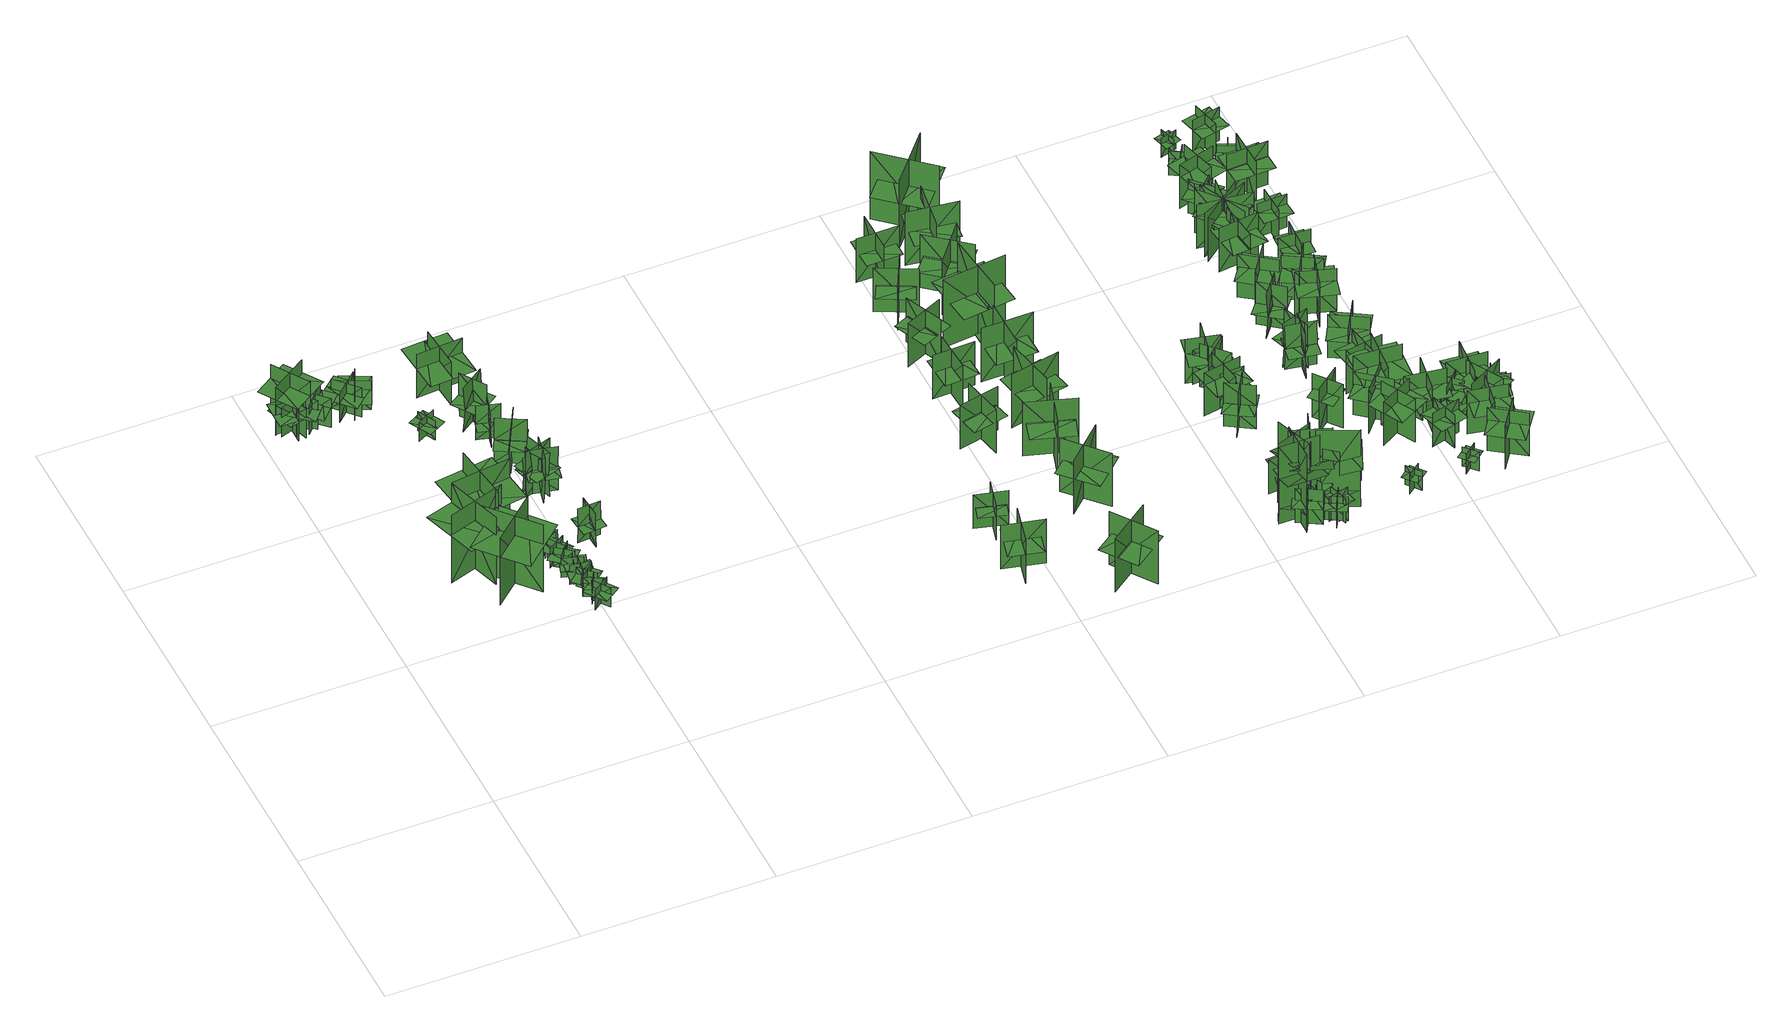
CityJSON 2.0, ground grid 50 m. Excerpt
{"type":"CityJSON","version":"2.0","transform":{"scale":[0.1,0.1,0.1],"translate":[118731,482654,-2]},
"CityObjects":{
"tree1":{"type":"SolitaryVegetationObject","geometry":[{"type":"MultiSurface","lod":"1","boundaries":[[[0,1,2]],[[0,2,3]],[[4,5,6]],[[4,6,7]],[[8,9,10]],[[8,10,11]],[[8,11,12]],[[8,12,13]]]}]},
"tree2":{"type":"SolitaryVegetationObject","geometry":[{"type":"MultiSurface","lod":"1","boundaries":[[[14,15,16]],[[14,16,17]],[[18,19,20]],[[18,20,21]],[[22,23,24]],[[22,24,25]],[[22,25,26]],[[22,26,27]]]}]},
"tree3":{"type":"SolitaryVegetationObject","geometry":[{"type":"MultiSurface","lod":"1","boundaries":[[[28,29,30]],[[28,30,31]],[[32,33,34]],[[32,34,35]],[[36,37,38]],[[36,38,39]],[[36,39,40]],[[36,40,41]]]}]},
"tree4":{"type":"SolitaryVegetationObject","geometry":[{"type":"MultiSurface","lod":"1","boundaries":[[[42,43,44]],[[42,44,45]],[[46,47,48]],[[46,48,49]],[[50,51,52]],[[50,52,53]],[[50,53,54]],[[50,54,55]]]}]},
"tree5":{"type":"SolitaryVegetationObject","geometry":[{"type":"MultiSurface","lod":"1","boundaries":[[[56,57,58]],[[56,58,59]],[[60,61,62]],[[60,62,63]],[[64,65,66]],[[64,66,67]],[[64,67,68]],[[64,68,69]]]}]},
"tree6":{"type":"SolitaryVegetationObject","geometry":[{"type":"MultiSurface","lod":"1","boundaries":[[[70,71,72]],[[70,72,73]],[[74,75,76]],[[74,76,77]],[[78,79,80]],[[78,80,81]],[[78,81,82]],[[78,82,83]]]}]},
"tree7":{"type":"SolitaryVegetationObject","geometry":[{"type":"MultiSurface","lod":"1","boundaries":[[[84,85,86]],[[84,86,87]],[[88,89,90]],[[88,90,91]],[[92,93,94]],[[92,94,95]],[[92,95,96]],[[92,96,97]]]}]},
"tree8":{"type":"SolitaryVegetationObject","geometry":[{"type":"MultiSurface","lod":"1","boundaries":[[[98,99,100]],[[98,100,101]],[[102,103,104]],[[102,104,105]],[[106,107,108]],[[106,108,109]],[[106,109,110]],[[106,110,111]]]}]},
"tree9":{"type":"SolitaryVegetationObject","geometry":[{"type":"MultiSurface","lod":"1","boundaries":[[[112,113,114]],[[112,114,115]],[[116,117,118]],[[116,118,119]],[[120,121,122]],[[120,122,123]],[[120,123,124]],[[120,124,125]]]}]},
"tree10":{"type":"SolitaryVegetationObject","geometry":[{"type":"MultiSurface","lod":"1","boundaries":[[[126,127,128]],[[126,128,129]],[[130,131,132]],[[130,132,133]],[[134,135,136]],[[134,136,137]],[[134,137,138]],[[134,138,139]]]}]},
"tree11":{"type":"SolitaryVegetationObject","geometry":[{"type":"MultiSurface","lod":"1","boundaries":[[[140,141,142]],[[140,142,143]],[[144,145,146]],[[144,146,147]],[[148,149,150]],[[148,150,151]],[[148,151,152]],[[148,152,153]]]}]},
"tree12":{"type":"SolitaryVegetationObject","geometry":[{"type":"MultiSurface","lod":"1","boundaries":[[[154,155,156]],[[154,156,157]],[[158,159,160]],[[158,160,161]],[[162,163,164]],[[162,164,165]],[[162,165,166]],[[162,166,167]]]}]},
"tree13":{"type":"SolitaryVegetationObject","geometry":[{"type":"MultiSurface","lod":"1","boundaries":[[[168,169,170]],[[168,170,171]],[[172,173,174]],[[172,174,175]],[[176,177,178]],[[176,178,179]],[[176,179,180]],[[176,180,181]]]}]},
"tree14":{"type":"SolitaryVegetationObject","geometry":[{"type":"MultiSurface","lod":"1","boundaries":[[[182,183,184]],[[182,184,185]],[[186,187,188]],[[186,188,189]],[[190,191,192]],[[190,192,193]],[[190,193,194]],[[190,194,195]]]}]},
"tree15":{"type":"SolitaryVegetationObject","geometry":[{"type":"MultiSurface","lod":"1","boundaries":[[[196,197,198]],[[196,198,199]],[[200,201,202]],[[200,202,203]],[[204,205,206]],[[204,206,207]],[[204,207,208]],[[204,208,209]]]}]},
"tree16":{"type":"SolitaryVegetationObject","geometry":[{"type":"MultiSurface","lod":"1","boundaries":[[[210,211,212]],[[210,212,213]],[[214,215,216]],[[214,216,217]],[[218,219,220]],[[218,220,221]],[[218,221,222]],[[218,222,223]]]}]},
"tree17":{"type":"SolitaryVegetationObject","geometry":[{"type":"MultiSurface","lod":"1","boundaries":[[[224,225,226]],[[224,226,227]],[[228,229,230]],[[228,230,231]],[[232,233,234]],[[232,234,235]],[[232,235,236]],[[232,236,237]]]}]},
"tree18":{"type":"SolitaryVegetationObject","geometry":[{"type":"MultiSurface","lod":"1","boundaries":[[[238,239,240]],[[238,240,241]],[[242,243,244]],[[242,244,245]],[[246,247,248]],[[246,248,249]],[[246,249,250]],[[246,250,251]]]}]},
"tree19":{"type":"SolitaryVegetationObject","geometry":[{"type":"MultiSurface","lod":"1","boundaries":[[[252,253,254]],[[252,254,255]],[[256,257,258]],[[256,258,259]],[[260,261,262]],[[260,262,263]],[[260,263,264]],[[260,264,265]]]}]},
"tree20":{"type":"SolitaryVegetationObject","geometry":[{"type":"MultiSurface","lod":"1","boundaries":[[[266,267,268]],[[266,268,269]],[[270,271,272]],[[270,272,273]],[[274,275,271]],[[274,271,270]],[[276,277,267]],[[276,267,266]],[[266,267,278]],[[266,278,279]],[[266,280,281]],[[266,281,267]]]}]},
"tree21":{"type":"SolitaryVegetationObject","geometry":[{"type":"MultiSurface","lod":"1","boundaries":[[[282,283,284]],[[282,284,285]],[[286,287,288]],[[286,288,289]],[[290,291,287]],[[290,287,286]],[[292,293,283]],[[292,283,282]],[[282,283,294]],[[282,294,295]],[[282,296,297]],[[282,297,283]]]}]},
"tree22":{"type":"SolitaryVegetationObject","geometry":[{"type":"MultiSurface","lod":"1","boundaries":[[[298,299,300]],[[298,300,301]],[[302,303,304]],[[302,304,305]],[[306,307,303]],[[306,303,302]],[[308,309,299]],[[308,299,298]],[[298,299,310]],[[298,310,311]],[[298,312,313]],[[298,313,299]]]}]},
"tree23":{"type":"SolitaryVegetationObject","geometry":[{"type":"MultiSurface","lod":"1","boundaries":[[[314,315,316]],[[314,316,317]],[[318,319,320]],[[318,320,321]],[[322,323,319]],[[322,319,318]],[[324,325,315]],[[324,315,314]],[[314,315,326]],[[314,326,327]],[[314,328,329]],[[314,329,315]]]}]},
"tree24":{"type":"SolitaryVegetationObject","geometry":[{"type":"MultiSurface","lod":"1","boundaries":[[[330,331,332]],[[330,332,333]],[[334,335,336]],[[334,336,337]],[[338,339,335]],[[338,335,334]],[[340,341,331]],[[340,331,330]],[[330,331,342]],[[330,342,343]],[[330,344,345]],[[330,345,331]]]}]},
"tree25":{"type":"SolitaryVegetationObject","geometry":[{"type":"MultiSurface","lod":"1","boundaries":[[[346,347,348]],[[346,348,349]],[[350,351,352]],[[350,352,353]],[[354,355,351]],[[354,351,350]],[[356,357,347]],[[356,347,346]],[[346,347,358]],[[346,358,359]],[[346,360,361]],[[346,361,347]]]}]},
"tree26":{"type":"SolitaryVegetationObject","geometry":[{"type":"MultiSurface","lod":"1","boundaries":[[[362,363,364]],[[362,364,365]],[[366,367,368]],[[366,368,369]],[[370,371,367]],[[370,367,366]],[[372,373,363]],[[372,363,362]],[[362,363,374]],[[362,374,375]],[[362,376,377]],[[362,377,363]]]}]},
"tree27":{"type":"SolitaryVegetationObject","geometry":[{"type":"MultiSurface","lod":"1","boundaries":[[[378,379,380]],[[378,380,381]],[[382,383,384]],[[382,384,385]],[[386,387,388]],[[386,388,389]],[[386,389,390]],[[386,390,391]]]}]},
"tree28":{"type":"SolitaryVegetationObject","geometry":[{"type":"MultiSurface","lod":"1","boundaries":[[[392,393,394]],[[392,394,395]],[[396,397,398]],[[396,398,399]],[[400,401,402]],[[400,402,403]],[[400,404,405]],[[400,405,401]]]}]},
"tree29":{"type":"SolitaryVegetationObject","geometry":[{"type":"MultiSurface","lod":"1","boundaries":[[[406,407,408]],[[406,408,409]],[[410,411,412]],[[410,412,413]],[[414,415,416]],[[414,416,417]],[[414,418,419]],[[414,419,415]]]}]},
"tree30":{"type":"SolitaryVegetationObject","geometry":[{"type":"MultiSurface","lod":"1","boundaries":[[[420,421,422]],[[420,422,423]],[[424,425,426]],[[424,426,427]],[[428,429,430]],[[428,430,431]],[[428,432,433]],[[428,433,429]]]}]},
"tree31":{"type":"SolitaryVegetationObject","geometry":[{"type":"MultiSurface","lod":"1","boundaries":[[[434,435,436]],[[434,436,437]],[[438,439,440]],[[438,440,441]],[[442,443,444]],[[442,444,445]],[[442,446,447]],[[442,447,443]]]}]},
"tree32":{"type":"SolitaryVegetationObject","geometry":[{"type":"MultiSurface","lod":"1","boundaries":[[[448,449,450]],[[448,450,451]],[[452,453,454]],[[452,454,455]],[[456,457,458]],[[456,458,459]],[[456,460,461]],[[456,461,457]]]}]},
"tree33":{"type":"SolitaryVegetationObject","geometry":[{"type":"MultiSurface","lod":"1","boundaries":[[[462,463,464]],[[462,464,465]],[[466,467,468]],[[466,468,469]],[[470,471,472]],[[470,472,473]],[[470,474,475]],[[470,475,471]]]}]},
"tree34":{"type":"SolitaryVegetationObject","geometry":[{"type":"MultiSurface","lod":"1","boundaries":[[[476,477,478]],[[476,478,479]],[[480,481,482]],[[480,482,483]],[[484,485,486]],[[484,486,487]],[[484,488,489]],[[484,489,485]]]}]},
"tree35":{"type":"SolitaryVegetationObject","geometry":[{"type":"MultiSurface","lod":"1","boundaries":[[[490,491,492]],[[490,492,493]],[[494,495,496]],[[494,496,497]],[[498,499,500]],[[498,500,501]],[[498,502,503]],[[498,503,499]]]}]},
"tree36":{"type":"SolitaryVegetationObject","geometry":[{"type":"MultiSurface","lod":"1","boundaries":[[[504,505,506]],[[504,506,507]],[[508,509,510]],[[508,510,511]],[[512,513,514]],[[512,514,515]],[[512,516,517]],[[512,517,513]]]}]},
"tree37":{"type":"SolitaryVegetationObject","geometry":[{"type":"MultiSurface","lod":"1","boundaries":[[[518,519,520]],[[518,520,521]],[[522,523,524]],[[522,524,525]],[[526,527,528]],[[526,528,529]],[[526,530,531]],[[526,531,527]]]}]},
"tree38":{"type":"SolitaryVegetationObject","geometry":[{"type":"MultiSurface","lod":"1","boundaries":[[[532,533,534]],[[532,534,535]],[[536,537,538]],[[536,538,539]],[[540,541,542]],[[540,542,543]],[[540,544,545]],[[540,545,541]]]}]},
"tree39":{"type":"SolitaryVegetationObject","geometry":[{"type":"MultiSurface","lod":"1","boundaries":[[[546,547,548]],[[546,548,549]],[[550,551,552]],[[550,552,553]],[[554,555,556]],[[554,556,557]],[[554,558,559]],[[554,559,555]]]}]},
"tree40":{"type":"SolitaryVegetationObject","geometry":[{"type":"MultiSurface","lod":"1","boundaries":[[[560,561,562]],[[560,562,563]],[[564,565,566]],[[564,566,567]],[[568,569,570]],[[568,570,571]],[[568,572,573]],[[568,573,569]]]}]},
"tree41":{"type":"SolitaryVegetationObject","geometry":[{"type":"MultiSurface","lod":"1","boundaries":[[[574,575,576]],[[574,576,577]],[[578,579,580]],[[578,580,581]],[[582,583,584]],[[582,584,585]],[[582,586,587]],[[582,587,583]]]}]},
"tree42":{"type":"SolitaryVegetationObject","geometry":[{"type":"MultiSurface","lod":"1","boundaries":[[[588,589,590]],[[588,590,591]],[[592,593,594]],[[592,594,595]],[[596,597,598]],[[596,598,599]],[[596,600,601]],[[596,601,597]]]}]},
"tree43":{"type":"SolitaryVegetationObject","geometry":[{"type":"MultiSurface","lod":"1","boundaries":[[[602,603,604]],[[602,604,605]],[[606,607,608]],[[606,608,609]],[[610,611,612]],[[610,612,613]],[[610,614,615]],[[610,615,611]]]}]},
"tree44":{"type":"SolitaryVegetationObject","geometry":[{"type":"MultiSurface","lod":"1","boundaries":[[[616,617,618]],[[616,618,619]],[[620,621,622]],[[620,622,623]],[[624,625,621]],[[624,621,620]],[[626,627,617]],[[626,617,616]],[[628,629,630]],[[628,630,631]],[[632,633,634]],[[632,634,635]]]}]},
"tree45":{"type":"SolitaryVegetationObject","geometry":[{"type":"MultiSurface","lod":"1","boundaries":[[[636,637,638]],[[636,638,639]],[[640,641,642]],[[640,642,643]],[[644,645,646]],[[644,646,647]],[[644,648,649]],[[644,649,645]]]}]},
"tree46":{"type":"SolitaryVegetationObject","geometry":[{"type":"MultiSurface","lod":"1","boundaries":[[[650,651,652]],[[650,652,653]],[[654,655,656]],[[654,656,657]],[[658,659,655]],[[658,655,654]],[[660,661,651]],[[660,651,650]],[[662,663,664]],[[662,664,665]],[[666,667,668]],[[666,668,669]]]}]},
"tree47":{"type":"SolitaryVegetationObject","geometry":[{"type":"MultiSurface","lod":"1","boundaries":[[[670,671,672]],[[670,672,673]],[[674,675,676]],[[674,676,677]],[[678,679,680]],[[678,680,681]],[[678,681,682]],[[678,682,683]]]}]},
"tree48":{"type":"SolitaryVegetationObject","geometry":[{"type":"MultiSurface","lod":"1","boundaries":[[[684,685,686]],[[684,686,687]],[[688,689,690]],[[688,690,691]],[[692,693,689]],[[692,689,688]],[[694,695,685]],[[694,685,684]],[[696,697,698]],[[696,698,699]],[[700,701,702]],[[700,702,703]]]}]},
"tree49":{"type":"SolitaryVegetationObject","geometry":[{"type":"MultiSurface","lod":"1","boundaries":[[[704,705,706]],[[704,706,707]],[[708,709,710]],[[708,710,711]],[[712,713,714]],[[712,714,715]],[[712,715,716]],[[712,716,717]]]}]},
"tree50":{"type":"SolitaryVegetationObject","geometry":[{"type":"MultiSurface","lod":"1","boundaries":[[[718,719,720]],[[718,720,721]],[[722,723,724]],[[722,724,725]],[[726,727,728]],[[726,728,729]],[[726,729,730]],[[726,730,731]]]}]},
"tree51":{"type":"SolitaryVegetationObject","geometry":[{"type":"MultiSurface","lod":"1","boundaries":[[[732,733,734]],[[732,734,735]],[[736,737,738]],[[736,738,739]],[[740,741,742]],[[740,742,743]],[[740,743,744]],[[740,744,745]]]}]},
"tree52":{"type":"SolitaryVegetationObject","geometry":[{"type":"MultiSurface","lod":"1","boundaries":[[[746,747,748]],[[746,748,749]],[[750,751,752]],[[750,752,753]],[[754,755,756]],[[754,756,757]],[[754,757,758]],[[754,758,759]]]}]},
"tree53":{"type":"SolitaryVegetationObject","geometry":[{"type":"MultiSurface","lod":"1","boundaries":[[[760,761,762]],[[760,762,763]],[[764,765,766]],[[764,766,767]],[[768,769,770]],[[768,770,771]],[[768,771,772]],[[768,772,773]]]}]},
"tree54":{"type":"SolitaryVegetationObject","geometry":[{"type":"MultiSurface","lod":"1","boundaries":[[[774,775,776]],[[774,776,777]],[[778,779,780]],[[778,780,781]],[[782,783,784]],[[782,784,785]],[[782,785,786]],[[782,786,787]]]}]},
"tree55":{"type":"SolitaryVegetationObject","geometry":[{"type":"MultiSurface","lod":"1","boundaries":[[[788,789,790]],[[788,790,791]],[[792,793,794]],[[792,794,795]],[[796,797,793]],[[796,793,792]],[[798,799,789]],[[798,789,788]],[[788,789,800]],[[788,800,801]],[[788,802,803]],[[788,803,789]]]}]},
"tree56":{"type":"SolitaryVegetationObject","geometry":[{"type":"MultiSurface","lod":"1","boundaries":[[[804,805,806]],[[804,806,807]],[[808,809,810]],[[808,810,811]],[[812,813,814]],[[812,814,815]],[[812,816,817]],[[812,817,813]]]}]},
"tree57":{"type":"SolitaryVegetationObject","geometry":[{"type":"MultiSurface","lod":"1","boundaries":[[[818,819,820]],[[818,820,821]],[[822,823,824]],[[822,824,825]],[[826,827,823]],[[826,823,822]],[[828,829,819]],[[828,819,818]],[[830,831,832]],[[830,832,833]],[[834,835,836]],[[834,836,837]]]}]},
"tree58":{"type":"SolitaryVegetationObject","geometry":[{"type":"MultiSurface","lod":"1","boundaries":[[[838,839,840]],[[838,840,841]],[[842,843,844]],[[842,844,845]],[[846,847,848]],[[846,848,849]],[[846,849,850]],[[846,850,851]]]}]},
"tree59":{"type":"SolitaryVegetationObject","geometry":[{"type":"MultiSurface","lod":"1","boundaries":[[[852,853,854]],[[852,854,855]],[[856,857,858]],[[856,858,859]],[[860,861,862]],[[860,862,863]],[[860,863,864]],[[860,864,865]]]}]},
"tree60":{"type":"SolitaryVegetationObject","geometry":[{"type":"MultiSurface","lod":"1","boundaries":[[[866,867,868]],[[866,868,869]],[[870,871,872]],[[870,872,873]],[[874,875,876]],[[874,876,877]],[[874,877,878]],[[874,878,879]]]}]},
"tree61":{"type":"SolitaryVegetationObject","geometry":[{"type":"MultiSurface","lod":"1","boundaries":[[[880,881,882]],[[880,882,883]],[[884,885,886]],[[884,886,887]],[[888,889,890]],[[888,890,891]],[[888,892,893]],[[888,893,889]]]}]},
"tree62":{"type":"SolitaryVegetationObject","geometry":[{"type":"MultiSurface","lod":"1","boundaries":[[[894,895,896]],[[894,896,897]],[[898,899,900]],[[898,900,901]],[[902,903,904]],[[902,904,905]],[[902,906,907]],[[902,907,903]]]}]},
"tree63":{"type":"SolitaryVegetationObject","geometry":[{"type":"MultiSurface","lod":"1","boundaries":[[[908,909,910]],[[908,910,911]],[[912,913,914]],[[912,914,915]],[[916,917,918]],[[916,918,919]],[[916,919,920]],[[916,920,921]]]}]},
"tree64":{"type":"SolitaryVegetationObject","geometry":[{"type":"MultiSurface","lod":"1","boundaries":[[[922,923,924]],[[922,924,925]],[[926,927,928]],[[926,928,929]],[[930,931,932]],[[930,932,933]],[[930,933,934]],[[930,934,935]]]}]},
"tree65":{"type":"SolitaryVegetationObject","geometry":[{"type":"MultiSurface","lod":"1","boundaries":[[[936,937,938]],[[936,938,939]],[[940,941,942]],[[940,942,943]],[[944,945,946]],[[944,946,947]],[[944,947,948]],[[944,948,949]]]}]},
"tree66":{"type":"SolitaryVegetationObject","geometry":[{"type":"MultiSurface","lod":"1","boundaries":[[[950,951,952]],[[950,952,953]],[[954,955,956]],[[954,956,957]],[[958,959,955]],[[958,955,954]],[[960,961,951]],[[960,951,950]],[[950,951,962]],[[950,962,963]],[[950,964,965]],[[950,965,951]]]}]},
"tree67":{"type":"SolitaryVegetationObject","geometry":[{"type":"MultiSurface","lod":"1","boundaries":[[[966,967,968]],[[966,968,969]],[[970,971,972]],[[970,972,973]],[[974,975,971]],[[974,971,970]],[[976,977,967]],[[976,967,966]],[[966,967,978]],[[966,978,979]],[[966,980,981]],[[966,981,967]]]}]},
"tree68":{"type":"SolitaryVegetationObject","geometry":[{"type":"MultiSurface","lod":"1","boundaries":[[[982,983,984]],[[982,984,985]],[[986,987,988]],[[986,988,989]],[[990,991,992]],[[990,992,993]],[[990,993,994]],[[990,994,995]]]}]},
"tree69":{"type":"SolitaryVegetationObject","geometry":[{"type":"MultiSurface","lod":"1","boundaries":[[[996,997,998]],[[996,998,999]],[[1000,1001,1002]],[[1000,1002,1003]],[[1004,1005,1006]],[[1004,1006,1007]],[[1004,1007,1008]],[[1004,1008,1009]]]}]},
"tree70":{"type":"SolitaryVegetationObject","geometry":[{"type":"MultiSurface","lod":"1","boundaries":[[[1010,1011,1012]],[[1010,1012,1013]],[[1014,1015,1016]],[[1014,1016,1017]],[[1018,1019,1015]],[[1018,1015,1014]],[[1020,1021,1011]],[[1020,1011,1010]],[[1010,1011,1022]],[[1010,1022,1023]],[[1010,1024,1025]],[[1010,1025,1011]]]}]},
"tree71":{"type":"SolitaryVegetationObject","geometry":[{"type":"MultiSurface","lod":"1","boundaries":[[[1026,1027,1028]],[[1026,1028,1029]],[[1030,1031,1032]],[[1030,1032,1033]],[[1034,1035,1036]],[[1034,1036,1037]],[[1034,1037,1038]],[[1034,1038,1039]]]}]},
"tree72":{"type":"SolitaryVegetationObject","geometry":[{"type":"MultiSurface","lod":"1","boundaries":[[[1040,1041,1042]],[[1040,1042,1043]],[[1044,1045,1046]],[[1044,1046,1047]],[[1048,1049,1050]],[[1048,1050,1051]],[[1048,1051,1052]],[[1048,1052,1053]]]}]},
"tree73":{"type":"SolitaryVegetationObject","geometry":[{"type":"MultiSurface","lod":"1","boundaries":[[[1054,1055,1056]],[[1054,1056,1057]],[[1058,1059,1060]],[[1058,1060,1061]],[[1062,1063,1064]],[[1062,1064,1065]],[[1062,1065,1066]],[[1062,1066,1067]]]}]},
"tree74":{"type":"SolitaryVegetationObject","geometry":[{"type":"MultiSurface","lod":"1","boundaries":[[[1068,1069,1070]],[[1068,1070,1071]],[[1072,1073,1074]],[[1072,1074,1075]],[[1076,1077,1078]],[[1076,1078,1079]],[[1076,1079,1080]],[[1076,1080,1081]]]}]},
"tree75":{"type":"SolitaryVegetationObject","geometry":[{"type":"MultiSurface","lod":"1","boundaries":[[[1082,1083,1084]],[[1082,1084,1085]],[[1086,1087,1088]],[[1086,1088,1089]],[[1090,1091,1092]],[[1090,1092,1093]],[[1090,1093,1094]],[[1090,1094,1095]]]}]},
"tree76":{"type":"SolitaryVegetationObject","geometry":[{"type":"MultiSurface","lod":"1","boundaries":[[[1096,1097,1098]],[[1096,1098,1099]],[[1100,1101,1102]],[[1100,1102,1103]],[[1104,1105,1106]],[[1104,1106,1107]],[[1104,1105,1108]],[[1104,1108,1109]]]}]},
"tree77":{"type":"SolitaryVegetationObject","geometry":[{"type":"MultiSurface","lod":"1","boundaries":[[[1110,1111,1112]],[[1110,1112,1113]],[[1114,1115,1116]],[[1114,1116,1117]],[[1118,1119,1120]],[[1118,1120,1121]],[[1118,1121,1122]],[[1118,1122,1123]]]}]},
"tree78":{"type":"SolitaryVegetationObject","geometry":[{"type":"MultiSurface","lod":"1","boundaries":[[[1124,1125,1126]],[[1124,1126,1127]],[[1128,1129,1130]],[[1128,1130,1131]],[[1132,1133,1134]],[[1132,1134,1135]],[[1132,1133,1136]],[[1132,1136,1137]]]}]},
"tree79":{"type":"SolitaryVegetationObject","geometry":[{"type":"MultiSurface","lod":"1","boundaries":[[[1138,1139,1140]],[[1138,1140,1141]],[[1142,1143,1144]],[[1142,1144,1145]],[[1146,1147,1148]],[[1146,1148,1149]],[[1146,1147,1150]],[[1146,1150,1151]]]}]},
"tree80":{"type":"SolitaryVegetationObject","geometry":[{"type":"MultiSurface","lod":"1","boundaries":[[[1152,1153,1154]],[[1152,1154,1155]],[[1156,1157,1158]],[[1156,1158,1159]],[[1160,1161,1162]],[[1160,1162,1163]],[[1160,1163,1164]],[[1160,1164,1165]]]}]},
"tree81":{"type":"SolitaryVegetationObject","geometry":[{"type":"MultiSurface","lod":"1","boundaries":[[[1166,1167,1168]],[[1166,1168,1169]],[[1170,1171,1172]],[[1170,1172,1173]],[[1174,1175,1176]],[[1174,1176,1177]],[[1174,1177,1178]],[[1174,1178,1179]]]}]},
"tree82":{"type":"SolitaryVegetationObject","geometry":[{"type":"MultiSurface","lod":"1","boundaries":[[[1180,1181,1182]],[[1180,1182,1183]],[[1184,1185,1186]],[[1184,1186,1187]],[[1188,1189,1190]],[[1188,1190,1191]],[[1188,1191,1192]],[[1188,1192,1193]]]}]},
"tree83":{"type":"SolitaryVegetationObject","geometry":[{"type":"MultiSurface","lod":"1","boundaries":[[[1194,1195,1196]],[[1194,1196,1197]],[[1198,1199,1200]],[[1198,1200,1201]],[[1202,1203,1204]],[[1202,1204,1205]],[[1202,1205,1206]],[[1202,1206,1207]]]}]},
"tree84":{"type":"SolitaryVegetationObject","geometry":[{"type":"MultiSurface","lod":"1","boundaries":[[[1208,1209,1210]],[[1208,1210,1211]],[[1212,1213,1214]],[[1212,1214,1215]],[[1216,1217,1218]],[[1216,1218,1219]],[[1216,1219,1220]],[[1216,1220,1221]]]}]},
"tree85":{"type":"SolitaryVegetationObject","geometry":[{"type":"MultiSurface","lod":"1","boundaries":[[[1222,1223,1224]],[[1222,1224,1225]],[[1226,1227,1228]],[[1226,1228,1229]],[[1230,1231,1232]],[[1230,1232,1233]],[[1230,1233,1234]],[[1230,1234,1235]]]}]},
"tree86":{"type":"SolitaryVegetationObject","geometry":[{"type":"MultiSurface","lod":"1","boundaries":[[[1236,1237,1238]],[[1236,1238,1239]],[[1240,1241,1242]],[[1240,1242,1243]],[[1244,1245,1246]],[[1244,1246,1247]],[[1244,1247,1248]],[[1244,1248,1249]]]}]},
"tree87":{"type":"SolitaryVegetationObject","geometry":[{"type":"MultiSurface","lod":"1","boundaries":[[[1250,1251,1252]],[[1250,1252,1253]],[[1254,1255,1256]],[[1254,1256,1257]],[[1258,1259,1260]],[[1258,1260,1261]],[[1258,1262,1263]],[[1258,1263,1259]]]}]},
"tree88":{"type":"SolitaryVegetationObject","geometry":[{"type":"MultiSurface","lod":"1","boundaries":[[[1264,1265,1266]],[[1264,1266,1267]],[[1268,1269,1270]],[[1268,1270,1271]],[[1272,1273,1274]],[[1272,1274,1275]],[[1272,1275,1276]],[[1272,1276,1277]]]}]},
"tree89":{"type":"SolitaryVegetationObject","geometry":[{"type":"MultiSurface","lod":"1","boundaries":[[[1278,1279,1280]],[[1278,1280,1281]],[[1282,1283,1284]],[[1282,1284,1285]],[[1286,1287,1288]],[[1286,1288,1289]],[[1286,1289,1290]],[[1286,1290,1291]]]}]},
"tree90":{"type":"SolitaryVegetationObject","geometry":[{"type":"MultiSurface","lod":"1","boundaries":[[[1292,1293,1294]],[[1292,1294,1295]],[[1296,1297,1298]],[[1296,1298,1299]],[[1300,1301,1302]],[[1300,1302,1303]],[[1300,1303,1304]],[[1300,1304,1305]]]}]},
"tree91":{"type":"SolitaryVegetationObject","geometry":[{"type":"MultiSurface","lod":"1","boundaries":[[[1306,1307,1308]],[[1306,1308,1309]],[[1310,1311,1312]],[[1310,1312,1313]],[[1314,1315,1316]],[[1314,1316,1317]],[[1314,1317,1318]],[[1314,1318,1319]]]}]},
"tree92":{"type":"SolitaryVegetationObject","geometry":[{"type":"MultiSurface","lod":"1","boundaries":[[[1320,1321,1322]],[[1320,1322,1323]],[[1324,1325,1326]],[[1324,1326,1327]],[[1328,1329,1330]],[[1328,1330,1331]],[[1328,1331,1332]],[[1328,1332,1333]]]}]},
"tree93":{"type":"SolitaryVegetationObject","geometry":[{"type":"MultiSurface","lod":"1","boundaries":[[[1334,1335,1336]],[[1334,1336,1337]],[[1338,1339,1340]],[[1338,1340,1341]],[[1342,1343,1344]],[[1342,1344,1345]],[[1342,1343,1346]],[[1342,1346,1347]]]}]},
"tree94":{"type":"SolitaryVegetationObject","geometry":[{"type":"MultiSurface","lod":"1","boundaries":[[[1348,1349,1350]],[[1348,1350,1351]],[[1352,1353,1354]],[[1352,1354,1355]],[[1356,1357,1358]],[[1356,1358,1359]],[[1356,1357,1360]],[[1356,1360,1361]]]}]},
"tree95":{"type":"SolitaryVegetationObject","geometry":[{"type":"MultiSurface","lod":"1","boundaries":[[[1362,1363,1364]],[[1362,1364,1365]],[[1366,1367,1368]],[[1366,1368,1369]],[[1370,1371,1372]],[[1370,1372,1373]],[[1370,1374,1375]],[[1370,1375,1371]]]}]},
"tree96":{"type":"SolitaryVegetationObject","geometry":[{"type":"MultiSurface","lod":"1","boundaries":[[[1376,1377,1378]],[[1376,1378,1379]],[[1380,1381,1382]],[[1380,1382,1383]],[[1384,1385,1386]],[[1384,1386,1387]],[[1384,1387,1388]],[[1384,1388,1389]]]}]},
"tree97":{"type":"SolitaryVegetationObject","geometry":[{"type":"MultiSurface","lod":"1","boundaries":[[[1390,1391,1392]],[[1390,1392,1393]],[[1394,1395,1396]],[[1394,1396,1397]],[[1398,1399,1400]],[[1398,1400,1401]],[[1398,1401,1402]],[[1398,1402,1403]]]}]},
"tree98":{"type":"SolitaryVegetationObject","geometry":[{"type":"MultiSurface","lod":"1","boundaries":[[[1404,1405,1406]],[[1404,1406,1407]],[[1408,1409,1410]],[[1408,1410,1411]],[[1412,1413,1414]],[[1412,1414,1415]],[[1412,1413,1416]],[[1412,1416,1417]]]}]},
"tree99":{"type":"SolitaryVegetationObject","geometry":[{"type":"MultiSurface","lod":"1","boundaries":[[[1418,1419,1420]],[[1418,1420,1421]],[[1422,1423,1424]],[[1422,1424,1425]],[[1426,1427,1428]],[[1426,1428,1429]],[[1426,1427,1430]],[[1426,1430,1431]]]}]},
"tree100":{"type":"SolitaryVegetationObject","geometry":[{"type":"MultiSurface","lod":"1","boundaries":[[[1432,1433,1434]],[[1432,1434,1435]],[[1436,1437,1438]],[[1436,1438,1439]],[[1440,1441,1442]],[[1440,1442,1443]],[[1440,1443,1444]],[[1440,1444,1445]]]}]},
"tree101":{"type":"SolitaryVegetationObject","geometry":[{"type":"MultiSurface","lod":"1","boundaries":[[[1446,1447,1448]],[[1446,1448,1449]],[[1450,1451,1452]],[[1450,1452,1453]],[[1454,1455,1456]],[[1454,1456,1457]],[[1454,1457,1458]],[[1454,1458,1459]]]}]}
},
"vertices":[
[76,1364,22],[76,1364,115],[75,1284,115],[75,1284,22],[113,1325,22],[113,1325,115],[36,1326,115],[36,1326,22],[125,1324,85],[126,1364,85],[30,1367,85],[29,1327,85],[28,1286,85],[124,1284,85],
[69,1362,23],[69,1362,116],[95,1286,116],[95,1286,23],[117,1337,23],[117,1337,116],[44,1312,116],[44,1312,23],[129,1341,85],[116,1379,85],[24,1348,85],[37,1310,85],[50,1272,85],[141,1303,85],
[206,701,22],[354,750,22],[354,750,238],[206,701,238],[298,654,22],[250,801,22],[250,801,238],[298,654,238],[298,654,177],[372,678,177],[323,826,177],[250,801,177],[176,777,177],[225,630,177],
[128,1387,19],[35,1326,19],[35,1326,173],[128,1387,173],[56,1402,19],[116,1310,19],[116,1310,173],[56,1402,173],[56,1402,129],[9,1372,129],[70,1279,129],[116,1310,129],[163,1340,129],[102,1433,129],
[75,1297,23],[75,1297,116],[128,1358,116],[128,1358,23],[73,1352,23],[73,1352,116],[131,1301,116],[131,1301,23],[64,1359,86],[37,1329,86],[110,1266,86],[136,1296,86],[163,1327,86],[90,1390,86],
[386,582,26],[284,698,26],[284,698,241],[386,582,241],[393,685,26],[277,582,26],[277,582,241],[393,685,241],[393,685,181],[342,743,181],[226,640,181],[277,582,181],[328,524,181],[444,627,181],
[105,1350,22],[105,1350,115],[163,1295,115],[163,1295,22],[159,1351,22],[159,1351,115],[106,1295,115],[106,1295,22],[167,1359,85],[138,1387,85],[72,1317,85],[101,1290,85],[130,1262,85],[196,1332,85],
[317,885,22],[338,731,22],[338,731,237],[317,885,237],[254,803,22],[408,824,22],[408,824,237],[254,803,237],[254,803,177],[265,726,177],[418,747,177],[408,824,177],[397,901,177],[243,879,177],
[187,1302,22],[187,1302,115],[246,1356,115],[246,1356,22],[190,1356,22],[190,1356,115],[242,1299,115],[242,1299,22],[182,1365,85],[152,1338,85],[217,1267,85],[247,1294,85],[277,1321,85],[212,1392,85],
[273,1313,21],[273,1313,114],[200,1346,114],[200,1346,21],[222,1295,21],[222,1295,114],[254,1365,114],[254,1365,21],[217,1284,84],[254,1267,84],[293,1355,84],[256,1372,84],[220,1388,84],[180,1300,84],
[471,475,29],[471,475,91],[515,506,91],[515,506,29],[478,510,29],[478,510,91],[508,468,91],[508,468,29],[474,517,71],[452,501,71],[489,449,71],[511,464,71],[533,480,71],[495,532,71],
[503,507,28],[464,528,28],[464,528,89],[503,507,89],[495,536,28],[474,497,28],[474,497,89],[495,536,89],[495,536,72],[476,546,72],[455,507,72],[474,497,72],[494,486,72],[515,525,72],
[500,527,29],[500,527,91],[464,566,91],[464,566,29],[464,529,29],[464,529,91],[502,564,91],[502,564,29],[458,524,71],[476,504,71],[523,547,71],[505,567,71],[488,587,71],[440,544,71],
[473,548,29],[473,548,91],[480,601,91],[480,601,29],[452,577,29],[452,577,91],[503,570,91],[503,570,29],[444,578,71],[440,551,71],[504,543,71],[507,570,71],[511,596,71],[447,604,71],
[477,624,28],[477,624,90],[462,573,90],[462,573,28],[494,592,28],[494,592,90],[444,607,90],[444,607,28],[501,590,70],[509,615,70],[448,634,70],[440,608,70],[432,583,70],[494,564,70],
[445,612,29],[445,612,91],[479,654,91],[479,654,29],[442,648,29],[442,648,91],[482,616,91],[482,616,29],[436,653,71],[419,633,71],[469,592,71],[486,613,71],[503,633,71],[453,674,71],
[433,647,29],[433,647,91],[478,676,91],[478,676,29],[441,682,29],[441,682,91],[470,639,91],[470,639,29],[437,689,71],[415,674,71],[450,621,71],[472,635,71],[495,650,71],[459,704,71],
[436,683,27],[436,683,89],[455,733,89],[455,733,27],[422,716,27],[422,716,89],[470,697,89],[470,697,27],[415,719,69],[405,694,69],[465,671,69],[474,696,69],[484,721,69],[424,744,69],
[375,1187,28],[375,1187,90],[328,1162,90],[328,1162,28],[364,1152,28],[364,1152,90],[340,1198,90],[340,1198,28],[368,1145,70],[391,1158,70],[361,1215,70],[337,1202,70],[314,1189,70],[344,1133,70],
[560,673,78],[555,732,78],[524,730,79],[529,671,79],[528,699,78],[587,704,78],[587,707,133],[528,703,133],[528,703,24],[587,707,24],[562,673,24],[558,733,24],[555,732,133],[560,673,133],[590,675,79],[585,735,79],
[515,882,84],[499,939,84],[470,931,85],[486,874,85],[479,902,84],[536,918,84],[535,921,139],[478,905,139],[478,905,30],[535,921,30],[518,883,30],[502,940,30],[499,939,139],[515,882,139],[544,890,85],[528,948,85],
[479,891,99],[551,915,99],[539,953,100],[466,928,100],[501,939,99],[526,866,99],[530,868,169],[506,940,169],[506,940,29],[530,868,29],[480,888,29],[552,912,29],[551,915,169],[479,891,169],[491,854,100],[563,878,100],
[528,928,99],[512,854,99],[551,846,100],[567,920,100],[558,885,99],[483,900,99],[482,896,169],[557,880,169],[557,880,29],[482,896,29],[525,929,29],[509,854,29],[512,854,169],[528,928,169],[490,936,100],[474,861,100],
[460,1029,99],[528,993,99],[546,1028,100],[479,1064,100],[511,1045,99],[475,978,99],[479,976,169],[515,1043,169],[515,1043,29],[479,976,29],[459,1026,29],[526,990,29],[528,993,169],[460,1029,169],[442,995,100],[510,959,100],
[470,1074,84],[486,1131,84],[456,1139,84],[440,1082,84],[449,1109,84],[506,1094,84],[507,1097,139],[450,1112,139],[450,1112,30],[507,1097,30],[473,1073,30],[488,1131,30],[486,1131,139],[470,1074,139],[499,1066,84],[515,1124,84],
[490,1138,99],[446,1201,99],[414,1178,100],[457,1115,100],[438,1146,99],[500,1190,99],[498,1194,169],[435,1150,169],[435,1150,29],[498,1194,29],[492,1140,29],[449,1203,29],[446,1201,169],[490,1138,169],[522,1160,100],[478,1223,100],
[383,1300,28],[383,1300,167],[503,1308,167],[503,1308,28],[438,1360,28],[438,1360,167],[446,1245,167],[446,1245,28],[437,1378,122],[377,1374,122],[387,1230,122],[447,1234,122],[507,1238,122],[497,1382,122],
[1453,262,19],[1429,157,19],[1429,157,160],[1453,262,160],[1395,226,19],[1395,226,160],[1501,202,160],[1501,202,19],[1455,255,106],[1434,163,106],[1477,153,106],[1498,245,106],[1411,265,106],[1390,173,106],
[1473,355,20],[1392,376,20],[1392,376,129],[1473,355,129],[1446,400,20],[1446,400,129],[1425,319,129],[1425,319,20],[1467,353,87],[1396,372,87],[1387,338,87],[1458,320,87],[1476,387,87],[1405,406,87],
[1715,126,17],[1608,48,17],[1608,48,188],[1715,126,188],[1633,139,17],[1633,139,188],[1711,32,188],[1711,32,17],[1711,117,122],[1618,49,122],[1650,6,122],[1743,74,122],[1679,162,122],[1585,94,122],
[1580,659,19],[1474,635,19],[1474,635,159],[1580,659,159],[1522,695,19],[1522,695,159],[1546,589,159],[1546,589,19],[1574,653,105],[1482,632,105],[1491,589,105],[1584,610,105],[1564,697,105],[1472,677,105],
[1530,866,18],[1535,758,18],[1535,758,158],[1530,866,158],[1485,816,18],[1485,816,158],[1593,820,158],[1593,820,18],[1535,859,104],[1539,765,104],[1583,767,104],[1579,861,104],[1489,857,104],[1493,763,104],
[1629,412,17],[1719,315,17],[1719,315,188],[1629,412,188],[1627,329,17],[1627,329,188],[1724,419,188],[1724,419,17],[1639,409,122],[1717,324,122],[1757,361,122],[1678,446,122],[1598,371,122],[1677,287,122],
[1551,919,19],[1507,1019,19],[1507,1019,159],[1551,919,159],[1575,983,19],[1575,983,159],[1476,939,159],[1476,939,19],[1544,924,105],[1506,1011,105],[1466,993,105],[1504,906,105],[1586,942,105],[1548,1029,105],
[1725,519,16],[1599,557,16],[1599,557,188],[1725,519,188],[1685,592,16],[1685,592,188],[1647,465,188],[1647,465,16],[1716,517,122],[1605,550,122],[1590,498,122],[1700,465,122],[1732,570,122],[1621,603,122],
[1575,1096,19],[1478,1143,19],[1478,1143,159],[1575,1096,159],[1553,1160,19],[1553,1160,159],[1505,1062,159],[1505,1062,19],[1567,1095,105],[1482,1136,105],[1463,1097,105],[1548,1055,105],[1587,1136,105],[1502,1177,105],
[1614,653,18],[1744,679,18],[1744,679,189],[1614,653,189],[1683,608,18],[1683,608,189],[1657,738,189],[1657,738,18],[1621,660,123],[1734,683,123],[1724,736,123],[1611,713,123],[1632,606,123],[1745,628,123],
[1482,1249,18],[1591,1249,18],[1591,1249,159],[1482,1249,159],[1531,1201,18],[1531,1201,159],[1530,1310,159],[1530,1310,18],[1489,1253,105],[1584,1254,105],[1583,1298,105],[1489,1297,105],[1490,1207,105],[1584,1208,105],
[1668,882,19],[1670,750,19],[1670,750,191],[1668,882,191],[1611,822,19],[1611,822,191],[1744,824,191],[1744,824,19],[1674,874,125],[1676,759,125],[1729,759,125],[1728,875,125],[1618,873,125],[1620,758,125],
[1680,903,15],[1661,1070,15],[1661,1070,234],[1680,903,234],[1745,986,15],[1745,986,234],[1578,967,234],[1578,967,15],[1672,913,150],[1655,1059,150],[1587,1051,150],[1604,905,150],[1742,921,150],[1726,1067,150],
[1716,1093,14],[1613,1177,14],[1613,1177,185],[1716,1093,185],[1706,1176,14],[1706,1176,185],[1623,1073,185],[1623,1073,14],[1706,1095,119],[1616,1167,119],[1582,1126,119],[1672,1053,119],[1741,1138,119],[1651,1211,119],
[1609,1255,18],[1741,1238,18],[1741,1238,190],[1609,1255,190],[1660,1190,18],[1660,1190,190],[1678,1321,190],[1678,1321,18],[1618,1259,124],[1733,1245,124],[1740,1298,124],[1625,1313,124],[1611,1204,124],[1726,1189,124],
[1621,1314,17],[1731,1442,17],[1731,1442,235],[1621,1314,235],[1726,1323,17],[1726,1323,235],[1599,1433,235],[1599,1433,17],[1623,1326,151],[1719,1438,151],[1667,1483,151],[1571,1371,151],[1677,1280,151],[1773,1392,151],
[2158,109,60],[2054,109,60],[2054,111,255],[2158,111,255],[2103,165,61],[2102,61,61],[2103,61,255],[2103,165,255],[2103,165,9],[2103,61,9],[2158,111,9],[2054,111,9],[2158,110,155],[2054,110,155],[2054,58,174],[2157,57,174],[2068,110,186],[2146,111,186],[2146,150,197],[2068,150,197],
[2149,69,8],[2091,101,8],[2091,101,118],[2149,69,118],[2134,118,8],[2103,60,8],[2103,60,118],[2134,118,118],[2134,118,82],[2103,60,82],[2135,43,82],[2166,101,82],[2102,136,82],[2071,77,82],
[2088,190,61],[2126,94,61],[2124,93,256],[2087,190,256],[2057,119,61],[2153,157,61],[2153,157,256],[2056,120,256],[2056,120,10],[2153,157,10],[2087,190,10],[2124,93,10],[2087,190,156],[2125,94,156],[2174,113,175],[2137,209,175],[2120,107,187],[2091,179,187],[2055,164,197],[2083,92,197],
[2112,199,10],[2101,144,10],[2101,144,87],[2112,199,87],[2081,178,10],[2135,168,10],[2135,168,87],[2081,178,87],[2081,178,65],[2076,151,65],[2130,141,65],[2135,168,65],[2141,195,65],[2086,205,65],
[2194,118,61],[2097,152,61],[2097,154,256],[2195,120,256],[2161,189,61],[2127,91,61],[2127,91,256],[2162,189,256],[2162,189,9],[2127,91,9],[2195,120,9],[2097,154,9],[2195,119,156],[2097,153,156],[2080,103,175],[2177,69,175],[2110,149,187],[2184,124,187],[2197,161,197],[2123,186,197],
[2155,218,10],[2074,213,10],[2074,213,119],[2155,218,119],[2116,252,10],[2116,252,119],[2121,171,119],[2121,171,10],[2116,252,85],[2082,250,85],[2086,185,85],[2120,187,85],[2154,190,85],[2150,255,85],
[2156,94,8],[2127,166,8],[2127,166,116],[2156,94,116],[2176,142,8],[2105,113,8],[2105,113,116],[2176,142,116],[2176,142,86],[2162,178,86],[2090,149,86],[2105,113,86],[2119,77,86],[2191,106,86],
[2172,45,8],[2198,94,8],[2198,94,85],[2172,45,85],[2207,56,8],[2158,82,8],[2158,82,85],[2207,56,85],[2207,56,63],[2220,80,63],[2171,106,63],[2158,82,63],[2145,57,63],[2194,31,63],
[2135,169,9],[2205,135,9],[2205,135,116],[2135,169,116],[2152,120,9],[2186,190,9],[2186,190,116],[2152,120,116],[2152,120,86],[2186,103,86],[2220,173,86],[2186,190,86],[2151,207,86],[2117,137,86],
[2184,105,8],[2198,52,8],[2198,52,85],[2184,105,85],[2165,73,8],[2219,88,8],[2219,88,85],[2165,73,85],[2165,73,64],[2173,47,64],[2226,61,64],[2219,88,64],[2211,115,64],[2158,100,64],
[2133,261,11],[2167,218,11],[2167,218,88],[2133,261,88],[2129,225,11],[2172,259,11],[2172,259,88],[2129,225,88],[2129,225,66],[2146,203,66],[2189,237,66],[2172,259,66],[2155,281,66],[2112,247,66],
[2125,480,80],[2085,415,80],[2119,395,81],[2159,460,81],[2138,429,80],[2073,469,80],[2071,465,150],[2136,425,150],[2136,425,10],[2071,465,10],[2122,482,10],[2082,417,10],[2085,415,150],[2125,480,150],[2092,501,81],[2052,436,81],
[2159,172,9],[2222,152,9],[2222,152,120],[2159,172,120],[2182,127,9],[2203,190,9],[2203,190,120],[2182,127,120],[2182,127,84],[2203,190,84],[2168,201,84],[2148,138,84],[2217,116,84],[2237,179,84],
[2229,155,62],[2188,60,62],[2186,61,256],[2227,156,256],[2156,127,62],[2251,86,62],[2252,87,256],[2156,128,256],[2156,128,10],[2252,87,10],[2227,156,10],[2186,61,10],[2228,156,157],[2187,61,157],[2236,40,175],[2276,135,175],[2193,74,187],[2223,145,187],[2187,161,198],[2156,89,198],
[2141,532,10],[2043,515,10],[2043,515,149],[2141,532,149],[2087,570,10],[2104,472,10],[2104,472,149],[2087,570,149],[2087,570,110],[2038,562,110],[2055,463,110],[2104,472,110],[2153,481,110],[2136,579,110],
[2106,559,12],[2111,482,12],[2111,482,120],[2106,559,120],[2072,521,12],[2149,526,12],[2149,526,120],[2072,521,120],[2072,521,89],[2074,482,89],[2151,487,89],[2149,526,89],[2147,564,89],[2069,560,89],
[2074,609,11],[2129,549,11],[2129,549,150],[2074,609,150],[2072,555,11],[2072,555,150],[2131,610,150],[2131,610,11],[2074,557,105],[2097,532,105],[2145,576,105],[2122,601,105],[2098,626,105],[2051,582,105],
[2101,668,11],[2084,584,11],[2084,584,153],[2101,668,153],[2047,632,11],[2130,614,11],[2130,614,153],[2047,632,153],[2047,632,107],[2130,614,107],[2140,660,107],[2056,678,107],[2037,586,107],[2121,569,107],
[2094,587,12],[2089,653,12],[2089,653,122],[2094,587,122],[2127,626,12],[2061,621,12],[2061,621,122],[2127,626,122],[2127,626,86],[2061,621,86],[2064,585,86],[2130,590,86],[2124,662,86],[2058,657,86],
[2261,200,13],[2288,164,13],[2288,164,91],[2261,200,91],[2256,171,13],[2256,171,91],[2293,198,91],[2293,198,13],[2258,172,66],[2269,157,66],[2298,178,66],[2287,193,66],[2275,208,66],[2246,187,66],
[2272,409,10],[2323,346,10],[2323,346,150],[2272,409,150],[2266,355,10],[2266,355,150],[2329,406,150],[2329,406,10],[2269,357,105],[2290,331,105],[2341,372,105],[2319,398,105],[2298,424,105],[2247,383,105],
[2403,73,15],[2375,107,15],[2375,107,76],[2403,73,76],[2406,102,15],[2372,74,15],[2372,74,76],[2406,102,76],[2406,102,59],[2392,119,59],[2357,91,59],[2372,74,59],[2386,57,59],[2420,85,59],
[2308,532,83],[2321,607,83],[2282,613,83],[2269,538,83],[2277,574,83],[2352,562,83],[2353,566,153],[2277,579,153],[2277,579,13],[2353,566,13],[2311,531,13],[2324,606,13],[2321,607,153],[2308,532,153],[2346,525,83],[2359,601,83],
[2326,561,83],[2300,633,83],[2263,619,83],[2289,548,83],[2277,582,83],[2349,608,83],[2348,613,153],[2276,587,153],[2276,587,13],[2348,613,13],[2329,562,13],[2303,634,13],[2300,633,153],[2326,561,153],[2362,574,83],[2336,646,83],
[2438,313,11],[2362,377,11],[2362,377,150],[2438,313,150],[2433,379,11],[2369,303,11],[2369,303,150],[2433,379,150],[2433,379,111],[2395,411,111],[2331,335,111],[2369,303,111],[2407,271,111],[2471,347,111],
[2471,301,12],[2384,252,12],[2384,252,151],[2471,301,151],[2408,319,12],[2456,232,12],[2456,232,151],[2408,319,151],[2408,319,112],[2364,295,112],[2412,208,112],[2456,232,112],[2499,256,112],[2451,343,112],
[2336,696,85],[2276,743,85],[2251,711,86],[2312,665,86],[2284,688,85],[2331,748,85],[2327,751,155],[2280,691,155],[2280,691,15],[2327,751,15],[2338,698,15],[2278,745,15],[2276,743,155],[2336,696,155],[2360,726,86],[2299,773,86],
[2492,387,10],[2371,397,10],[2371,397,179],[2492,387,179],[2440,449,10],[2430,328,10],[2430,328,179],[2440,449,179],[2440,449,132],[2379,454,132],[2370,333,132],[2430,328,132],[2491,323,132],[2501,444,132],
[2519,105,22],[2548,72,22],[2548,72,83],[2519,105,83],[2517,76,22],[2550,105,22],[2550,105,83],[2517,76,83],[2517,76,66],[2531,59,66],[2565,88,66],[2550,105,66],[2536,121,66],[2502,92,66],
[2435,411,10],[2418,509,10],[2418,509,149],[2435,411,149],[2474,465,10],[2376,448,10],[2376,448,149],[2474,465,149],[2474,465,110],[2465,514,110],[2367,497,110],[2376,448,110],[2384,399,110],[2482,416,110],
[2358,792,12],[2276,849,12],[2276,849,150],[2358,792,150],[2346,857,12],[2289,775,12],[2289,775,150],[2346,857,150],[2346,857,111],[2306,886,111],[2249,804,111],[2289,775,111],[2330,747,111],[2387,829,111],
[2483,192,21],[2558,213,21],[2558,213,128],[2483,192,128],[2528,167,21],[2507,241,21],[2507,241,128],[2528,167,128],[2528,167,98],[2565,177,98],[2544,252,98],[2507,241,98],[2469,230,98],[2491,156,98],
[2501,291,13],[2472,342,13],[2472,342,91],[2501,291,91],[2511,330,13],[2461,300,13],[2461,300,91],[2511,330,91],[2503,292,65],[2474,343,65],[2448,328,65],[2477,277,65],[2494,355,65],[2523,304,65],
[2409,512,11],[2459,598,11],[2459,598,149],[2409,512,149],[2473,529,11],[2387,578,11],[2387,578,149],[2473,529,149],[2473,529,110],[2498,572,110],[2412,622,110],[2387,578,110],[2362,535,110],[2448,485,110],
[2566,298,10],[2462,313,10],[2462,313,151],[2566,298,151],[2523,355,10],[2508,251,10],[2508,251,151],[2523,355,151],[2567,301,104],[2462,317,104],[2454,264,104],[2559,249,104],[2468,359,104],[2573,343,104],
[2317,1002,10],[2330,897,10],[2330,897,151],[2317,1002,151],[2273,945,10],[2378,958,10],[2378,958,151],[2273,945,151],[2314,1001,104],[2327,896,104],[2379,903,104],[2366,1008,104],[2284,891,104],[2271,996,104],
[2364,982,11],[2275,1090,11],[2275,1090,151],[2364,982,151],[2372,1075,11],[2372,1075,151],[2264,987,151],[2264,987,11],[2356,991,114],[2391,1022,114],[2318,1104,114],[2283,1073,114],[2249,1042,114],[2321,960,114],
[2263,1005,10],[2390,1064,10],[2390,1064,150],[2263,1005,150],[2351,973,10],[2351,973,150],[2293,1100,150],[2293,1100,10],[2274,1010,113],[2295,968,113],[2393,1018,113],[2371,1060,113],[2350,1101,113],[2253,1051,113],
[2521,302,11],[2574,285,11],[2574,285,88],[2521,302,88],[2538,269,11],[2555,322,11],[2555,322,88],[2538,269,88],[2538,269,67],[2564,261,67],[2581,313,67],[2555,322,67],[2529,330,67],[2512,278,67],
[2331,1099,10],[2316,960,10],[2316,960,150],[2331,1099,150],[2258,1040,10],[2258,1040,150],[2397,1025,150],[2397,1025,10],[2329,1087,113],[2283,1090,113],[2276,981,113],[2322,978,113],[2369,975,113],[2376,1084,113],
[2411,680,11],[2439,776,11],[2439,776,149],[2411,680,149],[2469,712,11],[2374,740,11],[2374,740,149],[2469,712,149],[2469,712,111],[2483,760,111],[2388,787,111],[2374,740,111],[2360,692,111],[2456,664,111],
[2433,823,8],[2384,736,8],[2384,736,147],[2433,823,147],[2369,806,8],[2456,756,8],[2456,756,147],[2369,806,147],[2369,806,108],[2345,762,108],[2431,713,108],[2456,756,108],[2481,800,108],[2394,849,108],
[2290,1104,10],[2346,1157,10],[2346,1157,118],[2290,1104,118],[2341,1102,10],[2288,1158,10],[2288,1158,118],[2341,1102,118],[2341,1102,87],[2369,1129,87],[2316,1185,87],[2288,1158,87],[2260,1132,87],[2313,1075,87],
[2548,315,11],[2598,271,11],[2598,271,121],[2548,315,121],[2551,264,11],[2595,314,11],[2595,314,121],[2551,264,121],[2551,264,85],[2595,314,85],[2568,338,85],[2524,288,85],[2578,240,85],[2623,290,85],
[2680,83,10],[2598,140,10],[2598,140,149],[2680,83,149],[2668,148,10],[2612,66,10],[2612,66,149],[2668,148,149],[2668,148,110],[2627,177,110],[2571,95,110],[2612,66,110],[2652,38,110],[2709,120,110],
[2601,242,12],[2599,287,12],[2599,287,73],[2601,242,73],[2621,264,12],[2577,262,12],[2577,262,73],[2621,264,73],[2621,264,56],[2620,286,56],[2576,285,56],[2577,262,56],[2577,240,56],[2622,241,56],
[2372,1206,11],[2276,1179,11],[2276,1179,150],[2372,1206,150],[2314,1239,11],[2341,1143,11],[2341,1143,150],[2314,1239,150],[2314,1239,111],[2266,1226,111],[2294,1130,111],[2341,1143,111],[2389,1157,111],[2362,1253,111],
[2678,194,7],[2580,212,7],[2580,212,146],[2678,194,146],[2640,249,7],[2623,151,7],[2623,151,146],[2640,249,146],[2640,249,107],[2591,257,107],[2574,159,107],[2623,151,107],[2672,142,107],[2689,240,107],
[2344,1261,14],[2297,1289,14],[2297,1289,91],[2344,1261,91],[2335,1297,14],[2307,1249,14],[2307,1249,91],[2335,1297,91],[2335,1297,69],[2311,1310,69],[2284,1263,69],[2307,1249,69],[2331,1235,69],[2359,1283,69],
[2438,845,13],[2442,927,13],[2442,927,123],[2438,845,123],[2479,883,13],[2397,887,13],[2397,887,123],[2479,883,123],[2440,845,86],[2444,927,86],[2403,929,86],[2399,847,86],[2478,925,86],[2474,843,86],
[2622,263,9],[2629,368,9],[2629,368,150],[2622,263,150],[2676,310,9],[2571,317,9],[2571,317,150],[2676,310,150],[2626,263,103],[2633,368,103],[2580,372,103],[2573,266,103],[2675,365,103],[2668,260,103],
[2619,305,9],[2672,213,9],[2672,213,150],[2619,305,150],[2597,224,9],[2690,277,9],[2690,277,150],[2597,224,150],[2623,297,113],[2672,213,113],[2708,234,113],[2660,318,113],[2587,276,113],[2635,192,113],
[2304,1348,17],[2347,1360,17],[2347,1360,78],[2304,1348,78],[2330,1333,17],[2317,1376,17],[2317,1376,78],[2330,1333,78],[2330,1333,61],[2351,1340,61],[2339,1382,61],[2317,1376,61],[2296,1370,61],[2309,1327,61],
[2435,1051,14],[2438,974,14],[2438,974,121],[2435,1051,121],[2400,1013,14],[2477,1016,14],[2477,1016,121],[2400,1013,121],[2400,1013,91],[2401,975,91],[2479,978,91],[2477,1016,91],[2476,1055,91],[2398,1052,91],
[2662,221,11],[2678,302,11],[2678,302,120],[2662,221,120],[2708,252,11],[2628,269,11],[2628,269,120],[2708,252,120],[2664,220,84],[2681,301,84],[2641,309,84],[2624,229,84],[2714,294,84],[2697,214,84],
[2387,1158,18],[2493,1162,18],[2493,1162,158],[2387,1158,158],[2440,1109,18],[2436,1215,18],[2436,1215,158],[2440,1109,158],[2387,1154,111],[2493,1159,111],[2491,1212,111],[2385,1207,111],[2495,1116,111],[2389,1112,111],
[2407,1260,14],[2457,1238,14],[2457,1238,91],[2407,1260,91],[2420,1226,14],[2442,1276,14],[2442,1276,91],[2420,1226,91],[2420,1226,70],[2445,1215,70],[2467,1265,70],[2442,1276,70],[2417,1287,70],[2394,1237,70],
[2404,1375,14],[2422,1300,14],[2422,1300,121],[2404,1375,121],[2377,1332,14],[2452,1349,14],[2452,1349,121],[2377,1332,121],[2377,1332,91],[2385,1294,91],[2461,1311,91],[2452,1349,91],[2444,1387,91],[2368,1370,91]
]}
